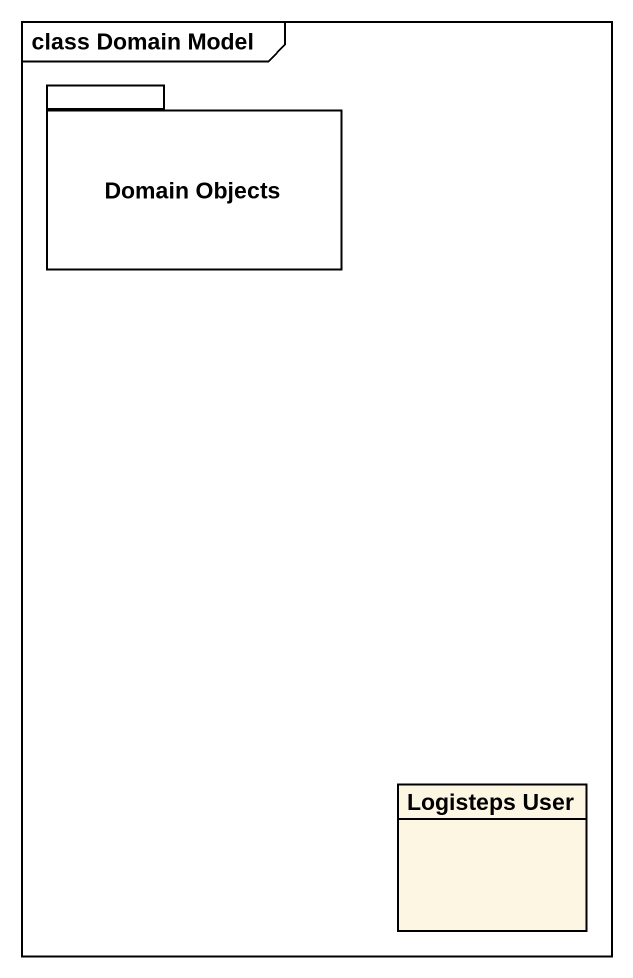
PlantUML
@startuml
mainframe class Domain Model
hide circle
hide empty members
package "Domain Objects" as Domain_Objects {
}
class "Logisteps User" as Logisteps_User
@enduml
